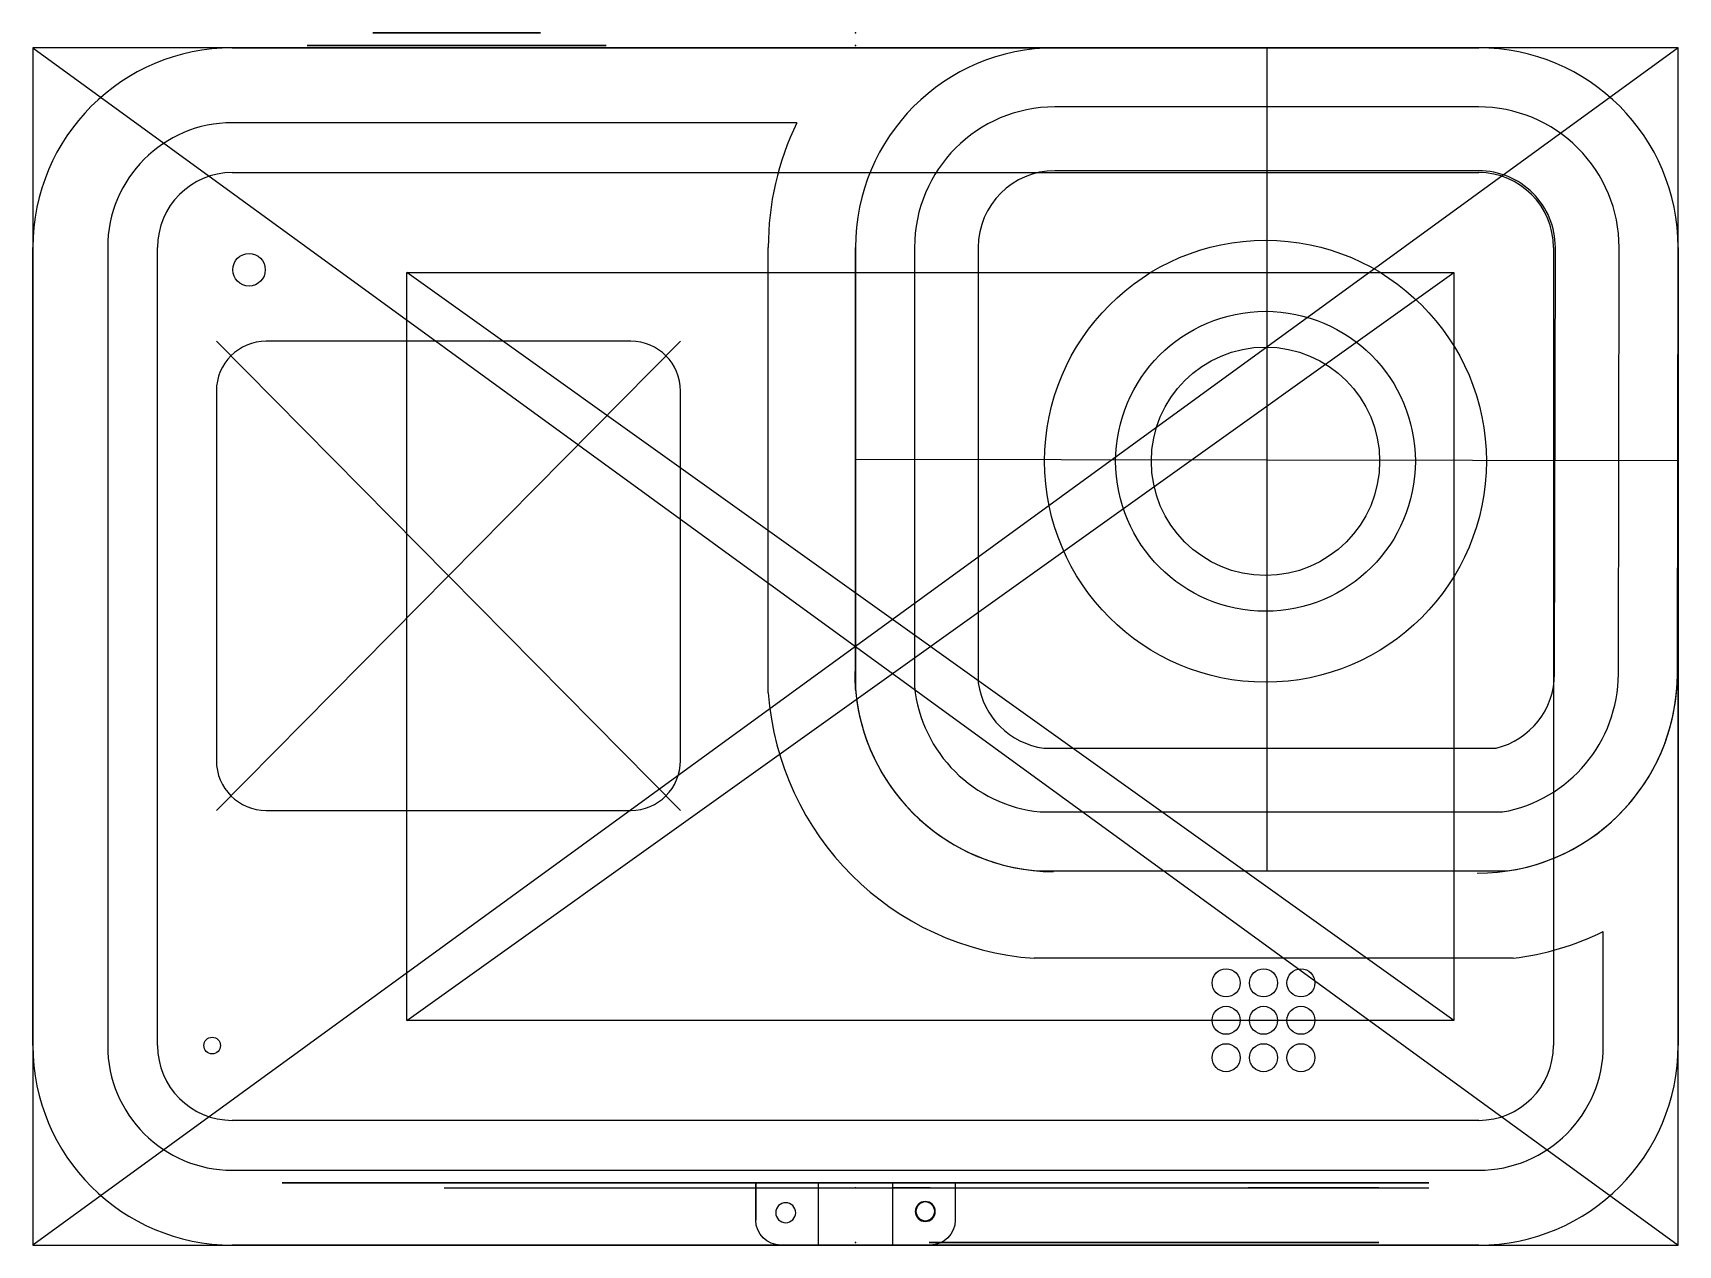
# Model space of a CAD drawing. Header units: centimetres. Extents: x -3.3 to 3.3, y -2.4 to 2.46.
import ezdxf

# ---------------------------------------------------------------- set-up
doc = ezdxf.new("R2010")
doc.units = ezdxf.units.CM
doc.header["$MEASUREMENT"] = 0
for name, color, linetype in [('Gopro v2_Sketch1', 7, 'Continuous'), ('Gopro v2_Sketch10', 7, 'Continuous'), ('Gopro v2_Sketch11', 7, 'Continuous'), ('Gopro v2_Sketch12', 7, 'Continuous'), ('Gopro v2_Sketch13', 7, 'Continuous'), ('Gopro v2_Sketch14', 7, 'Continuous'), ('Gopro v2_Sketch15', 7, 'Continuous'), ('Gopro v2_Sketch16', 7, 'Continuous'), ('Gopro v2_Sketch17', 7, 'Continuous'), ('Gopro v2_Sketch18', 7, 'Continuous'), ('Gopro v2_Sketch19', 7, 'Continuous'), ('Gopro v2_Sketch2', 7, 'Continuous'), ('Gopro v2_Sketch20', 7, 'Continuous'), ('Gopro v2_Sketch3', 7, 'Continuous'), ('Gopro v2_Sketch4', 7, 'Continuous'), ('Gopro v2_Sketch5', 7, 'Continuous'), ('Gopro v2_Sketch6', 7, 'Continuous'), ('Gopro v2_Sketch7', 7, 'Continuous'), ('Gopro v2_Sketch8', 7, 'Continuous'), ('Gopro v2_Sketch9', 7, 'Continuous')]:
    doc.layers.add(name, color=color, linetype=linetype)

msp = doc.modelspace()

# ---------------------------------------------------------------- linework, layer by layer
at = {"layer": 'Gopro v2_Sketch1'}
for p, q in [((-3.3, 2.4), (-3.3, -2.4)), ((3.3, 2.4), (-3.3, -2.4)), ((-3.3, 2.4), (3.3, -2.4)), ((3.3, 2.4), (-3.3, 2.4)), ((3.3, -2.4), (3.3, 2.4)), ((-3.3, -2.4), (3.3, -2.4))]:
    msp.add_line(p, q, dxfattribs=at)
msp.add_point((0, 0), dxfattribs=at)
msp.add_point((0, 0), dxfattribs=at)
at = {"layer": 'Gopro v2_Sketch10'}
for p, q in [((-1.9365, 2.46, 1.097), (-1.9365, 2.46, 1.503)), ((-1.807, 2.46, 1.6326), (-1.393, 2.46, 1.6326)), ((-1.393, 2.46, 0.9674), (-1.807, 2.46, 0.9674)), ((-1.2635, 2.46, 1.503), (-1.2635, 2.46, 1.097))]:
    msp.add_line(p, q, dxfattribs=at)
at = {"layer": 'Gopro v2_Sketch10', "extrusion": (0, 1, 0)}
for radius in [0.2692, 0.2516]:
    msp.add_circle((1.6, 1.3, 2.46), radius, dxfattribs=at)
for centre, start, end in [((1.807, 1.097, 2.46), 270, 360), ((1.807, 1.503, 2.46), 0, 90), ((1.393, 1.097, 2.46), 180, 270), ((1.393, 1.503, 2.46), 90, 180)]:
    msp.add_arc(centre, 0.1296, start, end, dxfattribs=at)
at = {"layer": 'Gopro v2_Sketch10'}
msp.add_point((0, 2.46), dxfattribs=at)
at = {"layer": 'Gopro v2_Sketch11'}
for p, q in [((3.3, -1.6, 0.4), (3.3, 1.6, 0.4)), ((3.3, 1.6, 2.4), (3.3, -0.44, 2.4)), ((3.3, 1.6, 0.4), (3.3, 1.6, 2.4)), ((3.3, -0.1, 1), (3.3, -0.1, 1.6)), ((3.3, -0.1, 1.8), (3.3, -1.1, 0.8)), ((3.3, -1.1, 1.8), (3.3, -0.1, 0.8)), ((3.3, -0.125, 1), (3.3, -0.125, 1.6)), ((3.3, -0.3, 1.775), (3.3, -0.9, 1.775)), ((3.3, -0.9, 0.8), (3.3, -0.3, 0.8)), ((3.3, -0.9, 0.825), (3.3, -0.3, 0.825)), ((3.3, -0.3, 1.8), (3.3, -0.9, 1.8)), ((3.3, -1.075, 1.6), (3.3, -1.075, 1)), ((3.3, -1.1, 1.6), (3.3, -1.1, 1)), ((3.3, -1.1429, 2.1), (3.3, -1.6, 2.1)), ((3.3, -1.6, 2.1), (3.3, -1.6, 0.4))]:
    msp.add_line(p, q, dxfattribs=at)
at = {"layer": 'Gopro v2_Sketch11', "extrusion": (1, 9.25186e-17, 0)}
for centre, radius, start, end in [((-0.3, 1.6, 3.3), 0.2, 360, 90), ((-0.3, 1, 3.3), 0.2, 270, 0), ((-0.3, 1.6, 3.3), 0.175, 360, 90), ((-0.3, 1, 3.3), 0.175, 270, 0), ((-0.9, 1.6, 3.3), 0.2, 90, 180), ((-0.9, 1, 3.3), 0.2, 180, 270), ((-0.9, 1, 3.3), 0.175, 180, 270), ((-0.9, 1.6, 3.3), 0.175, 90, 180)]:
    msp.add_arc(centre, radius, start, end, dxfattribs=at)
at = {"layer": 'Gopro v2_Sketch11'}
msp.add_open_spline([(3.3, -1.1429, 2.1), (3.3, -1.0904, 2.1), (3.3, -1.0376, 2.1052), (3.3, -0.9024, 2.1309), (3.3, -0.8222, 2.1585), (3.3, -0.7022, 2.2158), (3.3, -0.6595, 2.2398), (3.3, -0.5554, 2.3063), (3.3, -0.4963, 2.3516), (3.3, -0.44, 2.4)], degree=3, knots=[1.3626636, 1.3626636, 1.3626636, 1.3626636, 1.5201947, 1.5201947, 1.7722443, 1.7722443, 1.9178362, 1.9178362, 2.1403972, 2.1403972, 2.1403972, 2.1403972], dxfattribs=at)
for p in [(3.3, 0), (3.3, -0.6, 1.3)]:
    msp.add_point(p, dxfattribs=at)
at = {"layer": 'Gopro v2_Sketch12'}
for p, q in [((-2.5, -2.4, 2.1), (-2.5, -2.4, 0.4)), ((-2.5, -2.4, 0.4), (2.5, -2.4, 0.4)), ((2.5, -2.4, 2.1), (-2.5, -2.4, 2.1)), ((-2.3, -2.4, 1.275), (-2.3, -2.4, 1.225)), ((2.3, -2.4, 1.925), (-2.3, -2.4, 0.575)), ((-2.3, -2.4, 1.925), (2.3, -2.4, 0.575)), ((1.65, -2.4, 1.925), (-1.65, -2.4, 1.925)), ((-1.65, -2.4, 0.575), (1.65, -2.4, 0.575)), ((0, -2.4, 1.25), (0, -2.4, 2.1)), ((2.3, -2.4, 1.225), (2.3, -2.4, 1.275)), ((2.5, -2.4, 0.4), (2.5, -2.4, 2.1))]:
    msp.add_line(p, q, dxfattribs=at)
at = {"layer": 'Gopro v2_Sketch12', "extrusion": (-6.72862e-17, -1, 0)}
for centre, start, end in [((-1.65, 1.225, 2.4), 180, 270), ((-1.65, 1.275, 2.4), 90, 180), ((1.65, 1.225, 2.4), 270, 0), ((1.65, 1.275, 2.4), 0, 90)]:
    msp.add_arc(centre, 0.65, start, end, dxfattribs=at)
at = {"layer": 'Gopro v2_Sketch12'}
for p in [(0, -2.4), (0, -2.4, 1.25)]:
    msp.add_point(p, dxfattribs=at)
at = {"layer": 'Gopro v2_Sketch13'}
for p, q in [((-2.3, -2.15, 1.275), (-2.3, -2.15, 1.225)), ((0, -2.15, 1.25), (-2.2, -2.15, 1.25)), ((1.65, -2.15, 1.925), (-1.65, -2.15, 1.925)), ((-1.65, -2.15, 0.575), (1.65, -2.15, 0.575)), ((-0.4, -2.15, 1.5182), (-0.4, -2.15, 1)), ((-0.4, -2.15, 1), (-0.15, -2.15, 1)), ((-0.15, -2.15, 1.5182), (-0.4, -2.15, 1.5182)), ((-0.15, -2.15, 1), (-0.15, -2.15, 0.575)), ((-0.15, -2.15, 1.925), (-0.15, -2.15, 1.5182)), ((0, -2.15, 1.25), (0.15, -2.15, 1.25)), ((0.15, -2.15, 1.925), (0.15, -2.15, 1.5182)), ((0.15, -2.15, 1), (0.15, -2.15, 0.575)), ((0.4, -2.15, 1), (0.15, -2.15, 1)), ((0.15, -2.15, 1.5182), (0.4, -2.15, 1.5182)), ((0.4, -2.15, 1.5182), (0.4, -2.15, 1)), ((0.4, -2.15, 1.25), (2.1096, -2.15, 1.25)), ((2.3, -2.15, 1.225), (2.3, -2.15, 1.275))]:
    msp.add_line(p, q, dxfattribs=at)
at = {"layer": 'Gopro v2_Sketch13', "extrusion": (-6.72862e-17, -1, 0)}
for centre, start, end in [((-1.65, 1.275, 2.15), 90, 180), ((-1.65, 1.225, 2.15), 180, 270), ((1.65, 1.225, 2.15), 270, 0), ((1.65, 1.275, 2.15), 0, 90)]:
    msp.add_arc(centre, 0.65, start, end, dxfattribs=at)
at = {"layer": 'Gopro v2_Sketch13'}
msp.add_point((0, -2.15), dxfattribs=at)
at = {"layer": 'Gopro v2_Sketch14'}
for p, q in [((-0.4, -2.15, 1), (-0.4, -2.3, 1)), ((0.15, -2.4, 1), (0.15, -2.15, 1)), ((0.15, -2.15, 1), (0.4, -2.15, 1)), ((0.4, -2.15, 1), (0.4, -2.3, 1)), ((0.3, -2.4, 1), (0.15, -2.4, 1))]:
    msp.add_line(p, q, dxfattribs=at)
at = {"layer": 'Gopro v2_Sketch14', "extrusion": (0, 0, -1)}
for centre in [(0.28, -2.2702, -1), (-0.28, -2.2654, -1)]:
    msp.add_circle(centre, 0.04, dxfattribs=at)
msp.add_arc((-0.3, -2.3, -1), 0.1, 180, 270, dxfattribs=at)
at = {"layer": 'Gopro v2_Sketch14'}
msp.add_point((0, 0, 1), dxfattribs=at)
at = {"layer": 'Gopro v2_Sketch15'}
for p, q in [((-0.4, -2.15, 1), (-0.15, -2.15, 1)), ((-0.4, -2.3, 1), (-0.4, -2.15, 1)), ((-0.15, -2.15, 1), (-0.15, -2.4, 1)), ((-0.15, -2.4, 1), (-0.3, -2.4, 1))]:
    msp.add_line(p, q, dxfattribs=at)
at = {"layer": 'Gopro v2_Sketch15', "extrusion": (0, 0, -1)}
msp.add_arc((0.3, -2.3, -1), 0.1, 270, 0, dxfattribs=at)
at = {"layer": 'Gopro v2_Sketch15'}
msp.add_point((0, 0, 1), dxfattribs=at)
at = {"layer": 'Gopro v2_Sketch16'}
for p, q in [((-1.65, -2.17, 1.925), (1.65, -2.17, 1.925)), ((0, -2.17, 1.25), (2.3, -2.17, 1.25)), ((0.3, -2.17, 1.5182), (0.15, -2.17, 1.5182)), ((0.15, -2.17, 1.5182), (0.15, -2.17, 1.925)), ((0.22, -2.17, 0.9718), (0.22, -2.17, 0.5957)), ((0.22, -2.17, 1.5282), (0.4431, -2.17, 1.5282)), ((0.22, -2.17, 1.5282), (0.22, -2.17, 1.9043)), ((0.22, -2.17, 1.9043), (1.5747, -2.17, 1.9043)), ((0.22, -2.17, 0.9718), (0.4431, -2.17, 0.9718)), ((0.22, -2.17, 0.5957), (1.5747, -2.17, 0.5957)), ((0.3, -2.17, 1.5182), (0.4, -2.17, 1.5182)), ((0.4431, -2.17, 1.5282), (0.4431, -2.17, 1.25)), ((0.4431, -2.17, 0.9718), (0.4431, -2.17, 1.25))]:
    msp.add_line(p, q, dxfattribs=at)
at = {"layer": 'Gopro v2_Sketch16', "extrusion": (0, -1, 0)}
for centre, radius, start, end in [((1.5747, 1.0457, 2.17), 0.45, 270, 315.34428), ((1.5747, 1.4543, 2.17), 0.45, 44.65572, 90), ((1.3885, 1.2703, 2.17), 0.7118, 358.36574, 44.65572), ((1.3885, 1.2297, 2.17), 0.7118, 315.34428, 1.63426)]:
    msp.add_arc(centre, radius, start, end, dxfattribs=at)
at = {"layer": 'Gopro v2_Sketch16'}
msp.add_point((0, -2.17, 1.25), dxfattribs=at)
at = {"layer": 'Gopro v2_Sketch17', "extrusion": (0, 0, -1)}
msp.add_circle((-0.2802, -2.2647, -1), 0.0375, dxfattribs=at)
at = {"layer": 'Gopro v2_Sketch17'}
msp.add_point((0, 0, 1), dxfattribs=at)
at = {"layer": 'Gopro v2_Sketch18'}
for p, q in [((0.295, -2.39, 0.5957), (1.5747, -2.39, 0.5957)), ((1.5747, -2.39, 1.9043), (0.295, -2.39, 1.9043)), ((0.295, -2.39, 1.9043), (0.295, -2.39, 1.5282)), ((0.4131, -2.39, 0.9718), (0.295, -2.39, 0.9718)), ((0.295, -2.39, 0.9718), (0.295, -2.39, 0.5957)), ((0.295, -2.39, 1.5282), (0.4131, -2.39, 1.5282)), ((0.4431, -2.39, 1.4982), (0.4431, -2.39, 1.0018))]:
    msp.add_line(p, q, dxfattribs=at)
at = {"layer": 'Gopro v2_Sketch18', "extrusion": (0, -1, 0)}
msp.add_circle((1.3885, 1.2297, 2.39), 0.35, dxfattribs=at)
for centre, radius, start, end in [((0.4131, 1.0018, 2.39), 0.03, 270, 0), ((0.4131, 1.4982, 2.39), 0.03, 0, 90), ((1.5747, 1.0457, 2.39), 0.45, 270, 315.34428), ((1.5747, 1.4543, 2.39), 0.45, 44.65572, 90), ((1.3885, 1.2703, 2.39), 0.7118, 358.36574, 44.65572), ((1.3885, 1.2297, 2.39), 0.7118, 315.34428, 1.63426)]:
    msp.add_arc(centre, radius, start, end, dxfattribs=at)
at = {"layer": 'Gopro v2_Sketch18'}
msp.add_point((0, -2.39), dxfattribs=at)
at = {"layer": 'Gopro v2_Sketch19'}
for p, q in [((-0.2356, 2.1, 2.4), (-2.5, 2.1, 2.4)), ((-3, 1.6, 2.4), (-3, -1.6, 2.4)), ((-0.35, -0.1857, 2.4), (-0.35, 1.6, 2.4)), ((3, -1.6, 2.4), (3, -1.1429, 2.4)), ((2.6389, -1.25, 2.4), (0.7167, -1.25, 2.4)), ((-2.5, -2.1, 2.4), (2.5, -2.1, 2.4))]:
    msp.add_line(p, q, dxfattribs=at)
for centre in [(1.4869, -1.3488, 2.4), (1.6369, -1.3488, 2.4), (1.7869, -1.3488, 2.4), (1.4869, -1.4988, 2.4), (1.6369, -1.4988, 2.4), (1.7869, -1.4988, 2.4), (1.4869, -1.6488, 2.4), (1.6369, -1.6488, 2.4), (1.7869, -1.6488, 2.4)]:
    msp.add_circle(centre, 0.0562, dxfattribs=at)
for centre, radius, start, end in [((-2.5, 1.6, 2.4), 0.5, 90, 180), ((0.8, 1.6, 2.4), 1.15, 154.22854, 180), ((0.797, -0.1028, 2.4), 1.15, 184.13494, 265.99563), ((2.497, -0.1088, 2.4), 1.15, 277.08637, 295.93777), ((-2.5, -1.6, 2.4), 0.5, 180, 270), ((2.5, -1.6, 2.4), 0.5, 270, 360)]:
    msp.add_arc(centre, radius, start, end, dxfattribs=at)
msp.add_point((0, 0, 2.4), dxfattribs=at)
at = {"layer": 'Gopro v2_Sketch2'}
for p, q in [((-2.5, 2.4), (2.5, 2.4)), ((-2.5, 1.9), (2.5, 1.9)), ((-3.3, 1.6), (-3.3, -1.6)), ((-3.3, -1.6), (-3.3, 1.6)), ((-2.8, -1.6), (-2.8, 1.6)), ((2.8, 1.6), (2.8, -1.6)), ((3.3, 1.6), (3.3, -1.6)), ((3.3, -1.6), (3.3, 1.6)), ((-1.8, 1.5), (2.4, 1.5)), ((-1.8, -1.5), (2.4, 1.5)), ((-1.8, -1.5), (-1.8, 1.5)), ((2.4, -1.5), (-1.8, 1.5)), ((2.4, 1.5), (2.4, -1.5)), ((2.4, -1.5), (-1.8, -1.5)), ((2.5, -1.9), (-2.5, -1.9)), ((-2.5, -2.4), (2.5, -2.4)), ((2.5, -2.4), (-2.5, -2.4))]:
    msp.add_line(p, q, dxfattribs=at)
msp.add_circle((-2.5808, -1.6), 0.0333, dxfattribs=at)
for centre, radius, start, end in [((-2.5, 1.6), 0.8, 90, 180), ((-2.5, 1.6), 0.8, 90, 180), ((2.5, 1.6), 0.8, 0, 90), ((2.5, 1.6), 0.8, 0, 90), ((-2.5, 1.6), 0.3, 90, 180), ((2.5, 1.6), 0.3, 360, 90), ((-2.5, -1.6), 0.8, 180, 270), ((-2.5, -1.6), 0.8, 180, 270), ((-2.5, -1.6), 0.3, 180, 270), ((2.5, -1.6), 0.8, 270, 0), ((2.5, -1.6), 0.8, 270, 0), ((2.5, -1.6), 0.3, 270, 0)]:
    msp.add_arc(centre, radius, start, end, dxfattribs=at)
for p in [(0, 0), (0.3, 0)]:
    msp.add_point(p, dxfattribs=at)
at = {"layer": 'Gopro v2_Sketch20'}
msp.add_point((0, 0, 2.4), dxfattribs=at)
at = {"layer": 'Gopro v2_Sketch3'}
for p, q in [((2.5, 2.4, 2.8), (-2.5, 2.4, 2.8)), ((2.5, 2.4, 2.8), (-2.5, 2.4, 2.8)), ((2.5, 2.4, 2.8), (0.8, 2.4, 2.8)), ((2.5, 2.4, 2.8), (0.8, 2.4, 2.8)), ((1.65, 2.4, 2.8), (1.65, 2, 2.8)), ((1.65, 2, 2.8), (1.65, -0.9, 2.8)), ((-3.3, 1.6, 2.8), (-3.3, -1.6, 2.8)), ((-3.3, 1.6, 2.8), (-3.3, -1.6, 2.8)), ((0, -0.1719, 2.8), (0, 1.6, 2.8)), ((2.8, 1.6, 2.8), (2.8, -1.6, 2.8)), ((3.297, -0.1116, 2.8), (3.3, 1.6, 2.8)), ((3.3, -1.6, 2.8), (3.3, 1.6, 2.8)), ((3.3, 1.6, 2.8), (3.3, 0.7442, 2.8)), ((3.3, -1.6, 2.8), (3.3, 1.6, 2.8)), ((3.3, -1.6, 2.8), (3.3, 1.6, 2.8)), ((3.3, 0.7442, 2.8), (0, 0.75, 2.8)), ((0.73, -0.9, 2.8), (2.6152, -0.9, 2.8)), ((-2.5, -2.4, 2.8), (2.5, -2.4, 2.8)), ((-2.5, -2.4, 2.8), (2.5, -2.4, 2.8))]:
    msp.add_line(p, q, dxfattribs=at)
for centre, start, end in [((-2.5, 1.6, 2.8), 90, 180), ((-2.5, 1.6, 2.8), 90, 180), ((0.8, 1.6, 2.8), 90, 180), ((2.5, 1.6, 2.8), 0, 90), ((2.5, 1.6, 2.8), 0, 90), ((2.5, 1.6, 2.8), 0, 90), ((0.797, -0.1028, 2.8), 179.79855, 269.79855), ((2.497, -0.1088, 2.8), 269.79855, 359.79855), ((-2.5, -1.6, 2.8), 180, 270), ((-2.5, -1.6, 2.8), 180, 270), ((2.5, -1.6, 2.8), 270, 0), ((2.5, -1.6, 2.8), 270, 0)]:
    msp.add_arc(centre, 0.8, start, end, dxfattribs=at)
msp.add_point((0, 0, 2.8), dxfattribs=at)
at = {"layer": 'Gopro v2_Sketch4'}
for p, q in [((-0.2356, 2.1, 2.4), (-2.5, 2.1, 2.4)), ((-3, 1.6, 2.4), (-3, -1.6, 2.4)), ((-0.35, -0.1857, 2.4), (-0.35, 1.6, 2.4)), ((3, -1.6, 2.4), (3, -1.1429, 2.4)), ((2.6389, -1.25, 2.4), (0.7167, -1.25, 2.4)), ((-2.5, -2.1, 2.4), (2.5, -2.1, 2.4))]:
    msp.add_line(p, q, dxfattribs=at)
for centre in [(1.4869, -1.3488, 2.4), (1.6369, -1.3488, 2.4), (1.7869, -1.3488, 2.4), (1.4869, -1.4988, 2.4), (1.6369, -1.4988, 2.4), (1.7869, -1.4988, 2.4), (1.4869, -1.6488, 2.4), (1.6369, -1.6488, 2.4), (1.7869, -1.6488, 2.4)]:
    msp.add_circle(centre, 0.0562, dxfattribs=at)
for centre, radius, start, end in [((-2.5, 1.6, 2.4), 0.5, 90, 180), ((0.8, 1.6, 2.4), 1.15, 154.22854, 180), ((0.797, -0.1028, 2.4), 1.15, 184.13494, 265.99563), ((2.497, -0.1088, 2.4), 1.15, 277.08637, 295.93777), ((-2.5, -1.6, 2.4), 0.5, 180, 270), ((2.5, -1.6, 2.4), 0.5, 270, 360)]:
    msp.add_arc(centre, radius, start, end, dxfattribs=at)
msp.add_point((0, 0, 2.4), dxfattribs=at)
at = {"layer": 'Gopro v2_Sketch5'}
for p, q in [((-0.2356, 2.1, 2.4), (-2.5, 2.1, 2.4)), ((-3, 1.6, 2.4), (-3, -1.6, 2.4)), ((-0.35, -0.1857, 2.4), (-0.35, 1.6, 2.4)), ((-2.564, 1.2241, 2.4), (-0.7019, -0.6574, 2.4)), ((-0.7019, 1.2241, 2.4), (-2.564, -0.6574, 2.4)), ((-0.9019, 1.2241, 2.4), (-2.364, 1.2241, 2.4)), ((-2.564, 1.0241, 2.4), (-2.564, -0.4574, 2.4)), ((-0.7019, -0.4574, 2.4), (-0.7019, 1.0241, 2.4)), ((-2.364, -0.6574, 2.4), (-0.9019, -0.6574, 2.4)), ((3, -1.6, 2.4), (3, -1.1429, 2.4)), ((2.6389, -1.25, 2.4), (0.7167, -1.25, 2.4)), ((-2.5, -2.1, 2.4), (2.5, -2.1, 2.4))]:
    msp.add_line(p, q, dxfattribs=at)
for centre, radius in [((-2.4329, 1.5105, 2.4), 0.0652), ((1.4869, -1.3488, 2.4), 0.0562), ((1.6369, -1.3488, 2.4), 0.0562), ((1.7869, -1.3488, 2.4), 0.0562), ((1.4869, -1.4988, 2.4), 0.0562), ((1.6369, -1.4988, 2.4), 0.0562), ((1.7869, -1.4988, 2.4), 0.0562), ((1.4869, -1.6488, 2.4), 0.0562), ((1.6369, -1.6488, 2.4), 0.0562), ((1.7869, -1.6488, 2.4), 0.0562)]:
    msp.add_circle(centre, radius, dxfattribs=at)
for centre, radius, start, end in [((-2.5, 1.6, 2.4), 0.5, 90, 180), ((0.8, 1.6, 2.4), 1.15, 154.22854, 180), ((-2.364, 1.0241, 2.4), 0.2, 90, 180), ((-0.9019, 1.0241, 2.4), 0.2, 0, 90), ((0.797, -0.1028, 2.4), 1.15, 184.13494, 265.99563), ((-2.364, -0.4574, 2.4), 0.2, 180, 270), ((-0.9019, -0.4574, 2.4), 0.2, 270, 0), ((2.497, -0.1088, 2.4), 1.15, 277.08637, 295.93777), ((-2.5, -1.6, 2.4), 0.5, 180, 270), ((2.5, -1.6, 2.4), 0.5, 270, 360)]:
    msp.add_arc(centre, radius, start, end, dxfattribs=at)
for p in [(-1.633, 0.2834, 2.4), (0, 0, 2.4)]:
    msp.add_point(p, dxfattribs=at)
at = {"layer": 'Gopro v2_Sketch6'}
for p, q in [((2.5, 2.4, 2.8), (0.8, 2.4, 2.8)), ((2.5, 2.1633, 2.8), (0.8, 2.1633, 2.8)), ((2.5, 1.9076, 2.8), (0.8, 1.9076, 2.8)), ((0, 1.6, 2.8), (0, -0.1719, 2.8)), ((0, 1.6, 2.8), (0, -0.1719, 2.8)), ((0.2367, 1.6, 2.8), (0.2367, -0.1608, 2.8)), ((0.4924, 1.6, 2.8), (0.4924, -0.1456, 2.8)), ((2.8046, -0.1098, 2.8), (2.8076, 1.6, 2.8)), ((3.0603, -0.1105, 2.8), (3.0633, 1.5997, 2.8)), ((3.297, -0.1116, 2.8), (3.3, 1.6, 2.8)), ((3.297, -0.1116, 2.8), (3.3, 1.6, 2.8)), ((0.7555, -0.4076, 2.8), (2.57, -0.4076, 2.8)), ((0.7408, -0.6633, 2.8), (2.5961, -0.6633, 2.8)), ((0.73, -0.9, 2.8), (2.6152, -0.9, 2.8)), ((0.73, -0.9, 2.8), (2.6152, -0.9, 2.8))]:
    msp.add_line(p, q, dxfattribs=at)
for radius in [0.886, 0.6012, 0.4579]:
    msp.add_circle((1.6448, 0.7426, 2.8), radius, dxfattribs=at)
for centre, radius, start, end in [((0.8, 1.6, 2.8), 0.8, 90, 180), ((2.5, 1.6, 2.8), 0.8, 0, 90), ((2.5, 1.6, 2.8), 0.8, 0, 90), ((0.8, 1.6, 2.8), 0.5633, 90, 180), ((2.5, 1.6, 2.8), 0.5633, 359.96858, 90), ((0.8, 1.6, 2.8), 0.3076, 90, 180), ((2.5, 1.6, 2.8), 0.3076, 359.99305, 90), ((2.497, -0.1088, 2.8), 0.3076, 283.72499, 359.8055), ((2.497, -0.1088, 2.8), 0.5633, 280.132, 359.82997), ((2.497, -0.1088, 2.8), 0.8, 278.49863, 359.79855), ((2.497, -0.1088, 2.8), 0.8, 278.49863, 359.79855), ((0.797, -0.1028, 2.8), 0.8, 184.95809, 265.1985), ((0.797, -0.1028, 2.8), 0.8, 184.95809, 265.1985), ((0.797, -0.1028, 2.8), 0.5633, 185.90949, 264.2772), ((0.797, -0.1028, 2.8), 0.3076, 187.99934, 262.25355)]:
    msp.add_arc(centre, radius, start, end, dxfattribs=at)
msp.add_point((0, 0, 2.8), dxfattribs=at)
at = {"layer": 'Gopro v2_Sketch7'}
for p, q in [((2.5, 2.4, 0.4), (-2.5, 2.4, 0.4)), ((-2.5, 2.4, 2.1), (-0.2356, 2.4, 2.1)), ((-2.5, 2.4, 0.4), (-2.5, 2.4, 2.1)), ((-1, 2.4, 1.9), (-2.2, 2.4, 0.7)), ((-2.2, 2.4, 0.9), (-2.2, 2.4, 1.7)), ((-2.2, 2.4, 1.9), (-1, 2.4, 0.7)), ((-2.05, 2.4, 0.9), (-2.05, 2.4, 1.7)), ((-2, 2.4, 1.9), (-1.2, 2.4, 1.9)), ((-2, 2.4, 1.75), (-1.2, 2.4, 1.75)), ((-1.2, 2.4, 0.7), (-2, 2.4, 0.7)), ((-1.2, 2.4, 0.85), (-2, 2.4, 0.85)), ((-1.15, 2.4, 1.7), (-1.15, 2.4, 0.9)), ((-1, 2.4, 1.7), (-1, 2.4, 0.9)), ((0.8, 2.4, 2.8), (2.5, 2.4, 2.8)), ((0.8, 2.4, 2.75), (0.8, 2.4, 2.8)), ((2.5, 2.4, 2.8), (2.5, 2.4, 0.4))]:
    msp.add_line(p, q, dxfattribs=at)
at = {"layer": 'Gopro v2_Sketch7', "extrusion": (0, 1, 0)}
for centre, radius, start, end in [((2, 0.9, 2.4), 0.2, 270, 360), ((2, 1.7, 2.4), 0.2, 0, 90), ((2, 0.9, 2.4), 0.05, 270, 360), ((2, 1.7, 2.4), 0.05, 0, 90), ((1.2, 1.7, 2.4), 0.2, 90, 180), ((1.2, 0.9, 2.4), 0.05, 180, 270), ((1.2, 1.7, 2.4), 0.05, 90, 180), ((1.2, 0.9, 2.4), 0.2, 180, 270)]:
    msp.add_arc(centre, radius, start, end, dxfattribs=at)
at = {"layer": 'Gopro v2_Sketch7'}
msp.add_open_spline([(0.8, 2.4, 2.75), (0.7291, 2.4, 2.6692), (0.6578, 2.4, 2.5879), (0.5056, 2.4, 2.4339), (0.4248, 2.4, 2.3614), (0.234, 2.4, 2.2269), (0.1225, 2.4, 2.169), (-0.0746, 2.4, 2.1122), (-0.1555, 2.4, 2.1), (-0.2356, 2.4, 2.1)], degree=3, knots=[-0.00114, -0.00114, -0.00114, -0.00114, 0.32126, 0.32126, 0.647092, 0.647092, 1.018125, 1.018125, 1.25858, 1.25858, 1.25858, 1.25858], dxfattribs=at)
for p in [(-1.6, 2.4, 1.3), (0, 2.4)]:
    msp.add_point(p, dxfattribs=at)
at = {"layer": 'Gopro v2_Sketch8'}
for p, q in [((-2.2, 2.41, 0.9), (-2.2, 2.41, 1.7)), ((-2.06, 2.41, 0.9), (-2.06, 2.41, 1.7)), ((-1.2, 2.41, 0.7), (-2, 2.41, 0.7)), ((-2, 2.41, 1.9), (-1.2, 2.41, 1.9)), ((-1.2, 2.41, 0.84), (-2, 2.41, 0.84)), ((-2, 2.41, 1.76), (-1.2, 2.41, 1.76)), ((-1.14, 2.41, 1.7), (-1.14, 2.41, 0.9)), ((-1, 2.41, 1.7), (-1, 2.41, 0.9))]:
    msp.add_line(p, q, dxfattribs=at)
at = {"layer": 'Gopro v2_Sketch8', "extrusion": (0, 1, 0)}
for centre, radius, start, end in [((2, 0.9, 2.41), 0.2, 270, 360), ((2, 1.7, 2.41), 0.2, 0, 90), ((2, 0.9, 2.41), 0.06, 270, 360), ((2, 1.7, 2.41), 0.06, 0, 90), ((1.2, 0.9, 2.41), 0.2, 180, 270), ((1.2, 1.7, 2.41), 0.2, 90, 180), ((1.2, 0.9, 2.41), 0.06, 180, 270), ((1.2, 1.7, 2.41), 0.06, 90, 180)]:
    msp.add_arc(centre, radius, start, end, dxfattribs=at)
at = {"layer": 'Gopro v2_Sketch8'}
msp.add_point((0, 2.41), dxfattribs=at)
at = {"layer": 'Gopro v2_Sketch9'}
for p, q in [((-2.2, 2.41, 0.9), (-2.2, 2.41, 1.7)), ((-1.143, 2.41, 1.753), (-2.057, 2.41, 0.847)), ((-2.057, 2.41, 1.097), (-2.057, 2.41, 1.503)), ((-2.057, 2.41, 1.753), (-1.143, 2.41, 0.847)), ((-1.2, 2.41, 0.7), (-2, 2.41, 0.7)), ((-2, 2.41, 1.9), (-1.2, 2.41, 1.9)), ((-1.393, 2.41, 0.847), (-1.807, 2.41, 0.847)), ((-1.807, 2.41, 1.753), (-1.393, 2.41, 1.753)), ((-1.143, 2.41, 1.503), (-1.143, 2.41, 1.097)), ((-1, 2.41, 1.7), (-1, 2.41, 0.9))]:
    msp.add_line(p, q, dxfattribs=at)
at = {"layer": 'Gopro v2_Sketch9', "extrusion": (0, 1, 0)}
for centre, radius, start, end in [((2, 0.9, 2.41), 0.2, 270, 360), ((2, 1.7, 2.41), 0.2, 0, 90), ((1.807, 1.503, 2.41), 0.25, 0, 90), ((1.807, 1.097, 2.41), 0.25, 270, 0), ((1.393, 1.503, 2.41), 0.25, 90, 180), ((1.393, 1.097, 2.41), 0.25, 180, 270), ((1.2, 0.9, 2.41), 0.2, 180, 270), ((1.2, 1.7, 2.41), 0.2, 90, 180)]:
    msp.add_arc(centre, radius, start, end, dxfattribs=at)
at = {"layer": 'Gopro v2_Sketch9'}
for p in [(-1.6, 2.41, 1.3), (0, 2.41)]:
    msp.add_point(p, dxfattribs=at)

doc.saveas('drawing.dxf')
